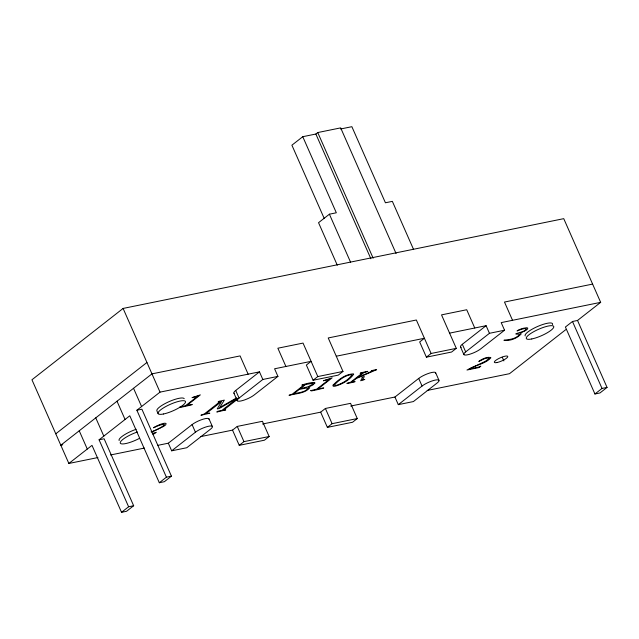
<?xml version="1.0" encoding="UTF-8"?>
<svg xmlns="http://www.w3.org/2000/svg" width="639" height="639" viewBox="0 0 639 639"><rect width="100%" height="100%" fill="white"/><g stroke="black" fill="none" stroke-linecap="round" stroke-linejoin="round"><path stroke-width="0.96" d="M396.068 253.499L340.667 127.88L317.751 132.553L315.866 134.03L302.766 136.698L291.903 145.197L324.261 218.562M577.52 320.458L607.05 387.418L599.965 392.961L594.933 393.983L565.403 327.032L572.488 321.489L577.52 320.458L600.66 302.351L563.75 218.658L123.103 308.437L31.95 379.774L68.86 463.467L97.919 457.548M302.766 136.698L336.322 212.779L329.397 214.193L318.541 222.691L337.28 265.185M55.777 433.809L146.93 362.473M68.86 463.467L92 445.359L121.53 512.31L126.57 511.28L133.655 505.737L104.125 438.785L99.085 439.808L128.615 506.767L121.53 512.31M99.085 439.808L129.789 415.781L159.319 482.741L164.351 481.71L171.436 476.167L141.906 409.216L136.874 410.238L166.404 477.189L159.319 482.741M136.874 410.238L160.014 392.13L259.474 371.866L262.829 379.47L239.066 398.073A10.264 2.412 -23.8 0 0 240.951 400.965A10.264 2.412 -23.8 0 0 254.17 394.99L277.933 376.395L274.578 368.783L311.089 361.347L306.369 365.045L313.078 380.261L338.263 375.133L342.983 371.435L328.222 337.959L416.348 320.003L431.117 353.479L426.389 357.177L419.679 341.961L424.4 338.263L336.274 356.219M157.937 445.319L168.321 443.202L192.083 424.608A10.264 2.412 -23.8 0 1 203.162 419.176A10.264 2.412 -23.8 0 1 209.017 419.511M234.577 393.536A10.264 2.412 -23.8 0 1 235.711 390.461L259.474 371.866M236.749 398.784L222.005 410.326L217.723 411.3L216.797 412.027L225.711 409.942L223.746 409.974L237.708 399.04M171.675 450.814L195.438 432.212A10.264 2.412 -23.8 0 1 208.665 426.237A10.264 2.412 -23.8 0 1 210.55 429.136L186.788 447.731L171.675 450.814L168.321 443.202M232.532 430.119L237.253 426.421L262.437 421.293L269.147 436.509L264.426 440.207L239.242 445.335L232.532 430.119L200.574 436.629M313.078 380.261L317.807 376.563L342.983 371.435M239.242 445.335L243.962 441.637L269.147 436.509M320.658 412.163L325.387 408.465L350.563 403.337L357.273 418.553L352.552 422.251L327.376 427.379L320.658 412.163L262.557 424M327.376 427.379L332.096 423.681L357.273 418.553M474.761 327.999L466.71 309.739L441.525 314.875L456.294 348.351L451.573 352.041L426.389 357.177M350.683 406.045L394.942 397.027L418.705 378.432A10.264 2.412 -23.8 0 1 429.775 373.008A10.264 2.412 -23.8 0 1 435.638 373.344M461.198 347.36A10.264 2.412 -23.8 0 1 462.332 344.293L486.095 325.69L489.45 333.302L465.687 351.897A10.264 2.412 -23.8 0 0 467.572 354.797A10.264 2.412 -23.8 0 0 480.792 348.822L504.554 330.219L501.2 322.615L600.66 302.351M398.297 404.639L422.059 386.044A10.264 2.412 -23.8 0 1 435.287 380.069A10.264 2.412 -23.8 0 1 437.172 382.961L413.409 401.564L398.297 404.639L394.942 397.027M565.715 329.7L509.515 373.687L427.195 390.461M594.933 393.983L602.018 388.44L607.05 387.418M236.542 397.937L219.712 407.546L224.353 400.11L219.041 401.3L218.099 402.035L219.896 401.771L204.384 413.912L200.918 415.27L209.824 413.185L206.117 413.561L221.629 401.42L217.244 408.904L219.225 408.497L237.149 398.257M151.739 431.964L163.544 426.461L165.677 424.895L166.116 423.633C163.784 421.117 146.251 431.668 156.851 426.229C174.064 420.015 157.146 430.718 151.052 431.82M340.643 128.982L351.873 126.69L385.429 202.779L392.354 201.365L413.489 249.282M592.609 284.091L504.483 302.047L512.534 320.307M449.584 333.135L486.095 325.69M262.829 379.47L277.933 376.395M489.45 333.302L504.554 330.219M431.117 353.479L456.294 348.351M62.742 444.816L60.809 445.207L151.962 373.871L240.088 355.915L248.14 374.174M152.298 433.577L156.188 432.284L154.566 433.665L152.689 434.041M110.507 454.984L144.398 448.075M166.404 477.189L171.436 476.167M128.615 506.767L133.655 505.737M572.488 321.489L602.018 388.44M502.262 357.257L503.875 360.907M462.332 344.293L465.687 351.897M460.535 346.977L463.89 354.581M435.606 372.673L438.961 380.277M317.751 132.553L373.152 258.172M315.866 134.03L370.868 258.739M418.705 378.432L422.059 386.044M329.397 214.193L350.531 262.11M317.807 376.563L303.038 343.087L277.861 348.215L285.913 366.474M325.387 408.465L332.096 423.681M235.711 390.461L239.066 398.073M233.914 393.145L237.269 400.757M237.253 426.421L243.962 441.637M208.985 418.841L212.348 426.453M192.083 424.608L195.438 432.212M123.103 308.437L160.014 392.13M158.137 413.689L156.938 410.973A14.969 3.522 -23.8 0 1 168.632 401.827A14.969 3.522 -23.8 0 1 184.208 398.656M133.543 388.288L141.594 406.548M117.009 401.22L125.06 419.48M95.754 417.858L103.814 436.117M79.228 430.79L87.279 449.049M119.158 440.551A14.969 3.522 -23.8 0 1 136.211 429.272M139.398 438.386A14.969 3.522 -23.8 0 1 120.252 443.051A14.969 3.522 -23.8 0 1 137.409 431.98M525.202 335.946A14.969 3.522 -23.8 0 1 538.685 326.018A14.969 3.522 -23.8 0 1 552.503 324.612M526.001 328.789L525.993 329.333C525.458 332.384 508.516 334.381 519.403 334.101L519.571 334.517C515.905 339.005 509.307 339.644 504.139 340.116L503.971 340.387C510.018 341.218 517.159 338.335 521.256 333.862L520.13 333.095L525.41 330.643A6.47 1.518 -23.8 0 0 527.662 328.758L527.694 328.023L526.688 327.727L523.389 328.27A10.016 2.356 -23.8 0 0 519.219 329.676C512.342 333.454 523.621 327.424 526.001 328.789M362.664 377.17L360.668 380.764L364.781 379.43L362.569 379.798L364.294 376.651L362.688 375.732L374.885 370.412C381.723 368.144 366.347 371.674 372.976 370.804L357.68 377.465L363.807 372.673L367.816 371.355L360.875 372.769L360.156 373.336L362.481 372.944L350.603 382.234C337.416 385.916 363.934 380.037 351.929 381.97L356.362 378.496L360.835 376.547L362.664 377.17M314.843 383.017L312.727 385.085L308.198 387.21L309.747 387.753C305.083 393.536 296.097 393.44 289.547 395.253L289.012 395.277L292.327 394.111L304.204 384.814C295.537 386.691 312.175 381.435 314.715 382.721L314.843 383.017M333.111 385.085L333.103 386.14A7.189 1.693 -23.8 0 0 335.499 386.1C342.384 384.047 349.661 380.149 353.671 374.142L353.431 373.863C345.555 374.087 338.398 379.63 333.111 385.085M489.266 358.455L485.313 361.347L466.973 370.013L479.186 367.521L480.808 366.147L478.851 367.042L469.154 369.015C475.951 364.893 485.448 363.863 490.84 357.84L490.736 357.489C486.878 356.466 480.879 359.597 478.795 361.466C481.926 360.34 486.095 356.794 489.266 358.455M334.772 384.526L334.564 385.061A5.072 1.19 -23.8 0 0 336.489 385.317C342.384 383.472 348.319 379.957 351.961 374.957L351.65 374.606C345.052 375.277 339.205 379.878 334.772 384.526M308.078 388.44C304.731 392.554 298.357 392.57 293.652 393.84L299.356 389.375L305.993 388.081L308.078 388.44M180.03 407.051L180.398 407.243C180.022 407.754 202.379 402.442 186.939 405.366L200.334 394.878L192.043 397.65L197.763 396.156L185.677 405.621L180.03 407.051M310.802 390.637L311.193 390.844C310.794 391.38 334.293 385.796 318.062 388.863L332.144 377.849L323.43 380.764L329.444 379.191L316.736 389.135L310.802 390.637M313.102 383.935L308.222 386.747L300.362 388.592L305.53 384.542L312.295 383.28L313.102 383.935M163.504 413.992A14.969 3.522 -23.8 0 0 185.446 402.346A14.969 3.522 -23.8 0 0 166.364 406.236A14.969 3.522 -23.8 0 0 163.504 413.992M531.76 338.966A14.969 3.522 -23.8 0 0 553.701 327.32A14.969 3.522 -23.8 0 0 534.619 331.202A14.969 3.522 -23.8 0 0 531.76 338.966M496.99 362.537A7.356 1.733 -23.8 0 0 507.773 356.81A7.356 1.733 -23.8 0 0 498.396 358.719A7.356 1.733 -23.8 0 0 496.99 362.537"/></g></svg>
